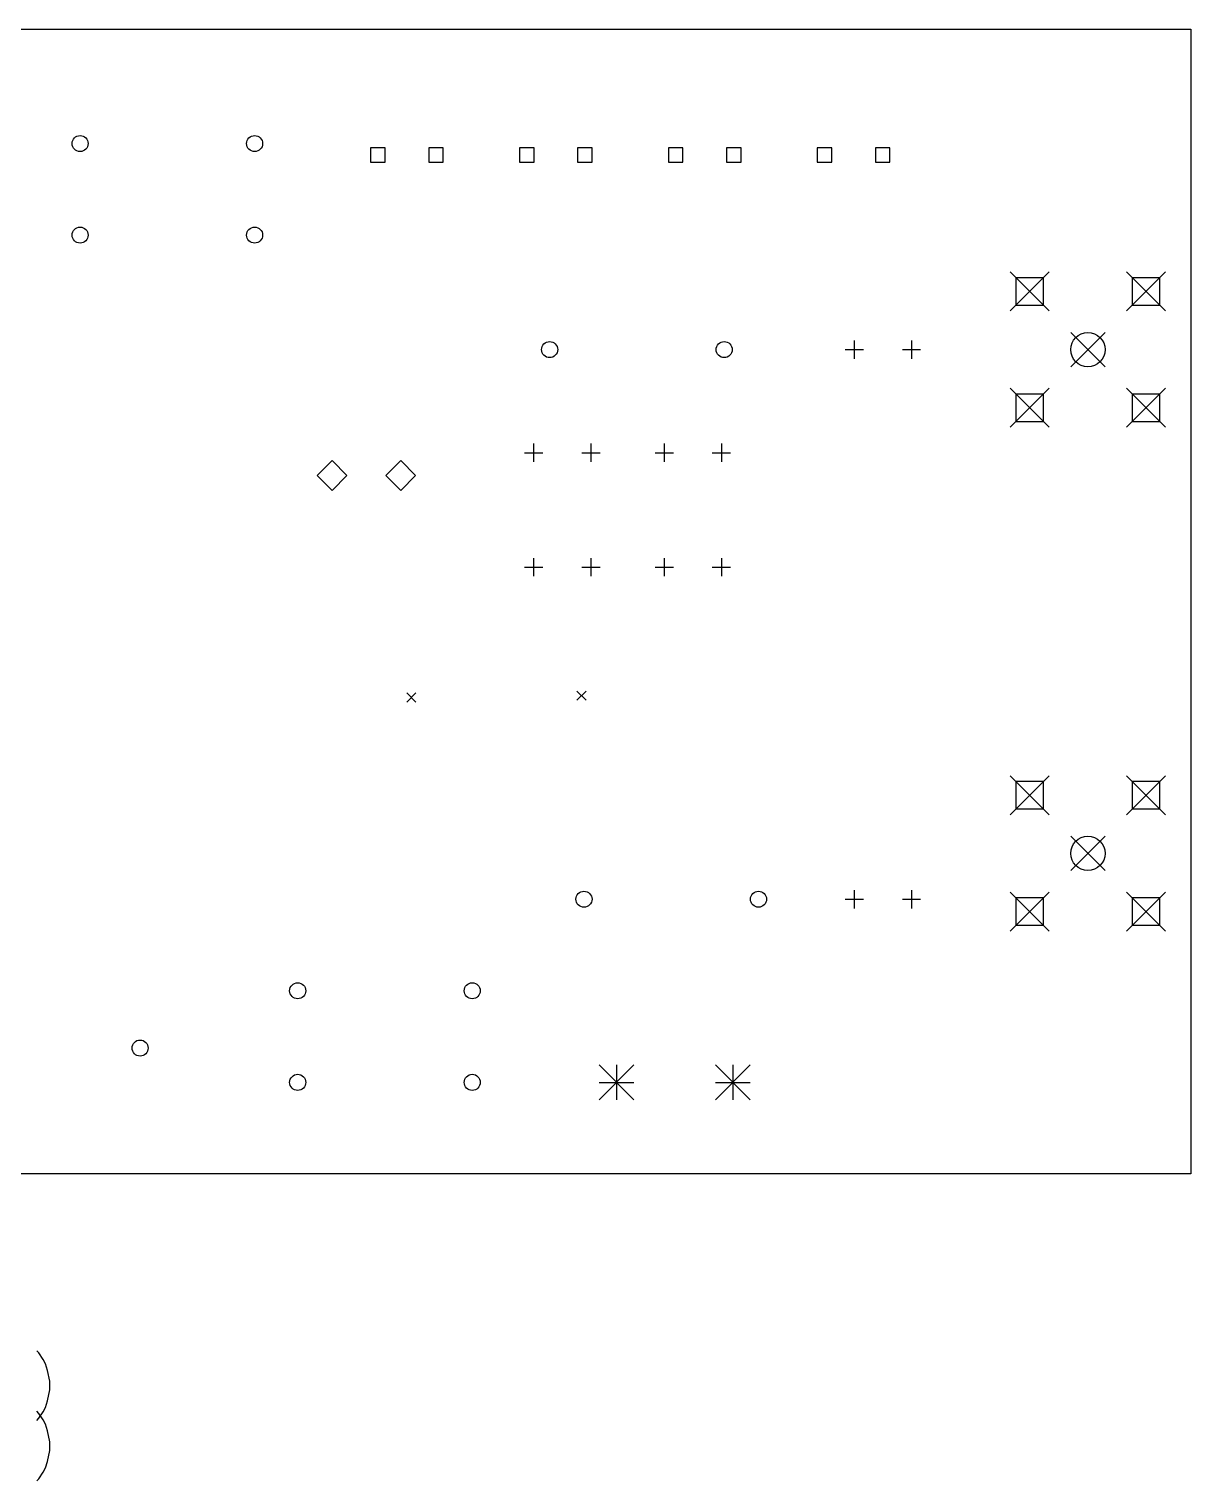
# Model space of a CAD drawing. Extents: x 3.08 to 7.09, y -4.99 to -1.97.
# Drawn here: x 5.089 to 7.087, y -4.465 to -1.969 of the extents above; entities that cross this region are included whole.
import ezdxf

# ---------------------------------------------------------------- set-up
doc = ezdxf.new("R2010")
doc.units = 0
doc.header["$MEASUREMENT"] = 0
doc.layers.add('BLACK', color=7, linetype='CONTINUOUS')

msp = doc.modelspace()

# ---------------------------------------------------------------- linework, layer by layer
at = {"layer": 'BLACK', "linetype": 'CONTINUOUS'}
for p, q in [((3.1496, -1.9685), (7.0866, -1.9685)), ((7.0866, -1.9685), (7.0866, -3.937)), ((5.7015, -2.1725), (5.6764, -2.1725)), ((5.6764, -2.1725), (5.6764, -2.1976)), ((5.7015, -2.1976), (5.7015, -2.1725)), ((5.8015, -2.1725), (5.7764, -2.1725)), ((5.7764, -2.1725), (5.7764, -2.1976)), ((5.8015, -2.1976), (5.8015, -2.1725)), ((5.9574, -2.1725), (5.9324, -2.1725)), ((5.9324, -2.1725), (5.9324, -2.1976)), ((5.9574, -2.1976), (5.9574, -2.1725)), ((6.0574, -2.1725), (6.0324, -2.1725)), ((6.0324, -2.1725), (6.0324, -2.1976)), ((6.0574, -2.1976), (6.0574, -2.1725)), ((6.2133, -2.1725), (6.1883, -2.1725)), ((6.1883, -2.1725), (6.1883, -2.1976)), ((6.2133, -2.1976), (6.2133, -2.1725)), ((6.3133, -2.1725), (6.2883, -2.1725)), ((6.2883, -2.1725), (6.2883, -2.1976)), ((6.3133, -2.1976), (6.3133, -2.1725)), ((6.4692, -2.1725), (6.4442, -2.1725)), ((6.4442, -2.1725), (6.4442, -2.1976)), ((6.4692, -2.1976), (6.4692, -2.1725)), ((6.5692, -2.1725), (6.5442, -2.1725)), ((6.5442, -2.1725), (6.5442, -2.1976)), ((6.5692, -2.1976), (6.5692, -2.1725)), ((5.6764, -2.1976), (5.7015, -2.1976)), ((5.7764, -2.1976), (5.8015, -2.1976)), ((5.9324, -2.1976), (5.9574, -2.1976)), ((6.0324, -2.1976), (6.0574, -2.1976)), ((6.1883, -2.1976), (6.2133, -2.1976)), ((6.2883, -2.1976), (6.3133, -2.1976)), ((6.4442, -2.1976), (6.4692, -2.1976)), ((6.5442, -2.1976), (6.5692, -2.1976)), ((6.776, -2.3862), (6.8429, -2.4531)), ((6.8429, -2.3862), (6.776, -2.4531)), ((6.8331, -2.396), (6.7858, -2.396)), ((6.7858, -2.396), (6.7858, -2.4433)), ((6.8331, -2.4433), (6.8331, -2.396)), ((6.976, -2.3862), (7.0429, -2.4531)), ((7.0429, -2.3862), (6.976, -2.4531)), ((7.0331, -2.396), (6.9858, -2.396)), ((6.9858, -2.396), (6.9858, -2.4433)), ((7.0331, -2.4433), (7.0331, -2.396)), ((6.7858, -2.4433), (6.8331, -2.4433)), ((6.9858, -2.4433), (7.0331, -2.4433)), ((6.8799, -2.4902), (6.939, -2.5492)), ((6.939, -2.4902), (6.8799, -2.5492)), ((6.4921, -2.5197), (6.5236, -2.5197)), ((6.5079, -2.5039), (6.5079, -2.5354)), ((6.5906, -2.5197), (6.622, -2.5197)), ((6.6063, -2.5039), (6.6063, -2.5354)), ((6.776, -2.5862), (6.8429, -2.6531)), ((6.8429, -2.5862), (6.776, -2.6531)), ((6.8331, -2.596), (6.7858, -2.596)), ((6.7858, -2.596), (6.7858, -2.6433)), ((6.8331, -2.6433), (6.8331, -2.596)), ((6.976, -2.5862), (7.0429, -2.6531)), ((7.0429, -2.5862), (6.976, -2.6531)), ((7.0331, -2.596), (6.9858, -2.596)), ((6.9858, -2.596), (6.9858, -2.6433)), ((7.0331, -2.6433), (7.0331, -2.596)), ((6.7858, -2.6433), (6.8331, -2.6433)), ((6.9858, -2.6433), (7.0331, -2.6433)), ((5.9567, -2.6811), (5.9567, -2.7126)), ((6.0551, -2.6811), (6.0551, -2.7126)), ((6.1811, -2.6811), (6.1811, -2.7126)), ((6.2795, -2.6811), (6.2795, -2.7126)), ((5.6102, -2.7106), (5.5846, -2.7362)), ((5.6358, -2.7362), (5.6102, -2.7106)), ((5.7283, -2.7106), (5.7028, -2.7362)), ((5.7539, -2.7362), (5.7283, -2.7106)), ((5.9409, -2.6969), (5.9724, -2.6969)), ((6.0394, -2.6969), (6.0709, -2.6969)), ((6.1654, -2.6969), (6.1969, -2.6969)), ((6.2638, -2.6969), (6.2953, -2.6969)), ((5.5846, -2.7362), (5.6102, -2.7618)), ((5.6102, -2.7618), (5.6358, -2.7362)), ((5.7028, -2.7362), (5.7283, -2.7618)), ((5.7283, -2.7618), (5.7539, -2.7362)), ((5.9409, -2.8937), (5.9724, -2.8937)), ((5.9567, -2.878), (5.9567, -2.9094)), ((6.0394, -2.8937), (6.0709, -2.8937)), ((6.0551, -2.878), (6.0551, -2.9094)), ((6.1654, -2.8937), (6.1969, -2.8937)), ((6.1811, -2.878), (6.1811, -2.9094)), ((6.2638, -2.8937), (6.2953, -2.8937)), ((6.2795, -2.878), (6.2795, -2.9094)), ((5.7386, -3.1098), (5.7543, -3.1256)), ((5.7543, -3.1098), (5.7386, -3.1256)), ((6.0311, -3.1067), (6.0469, -3.1224)), ((6.0469, -3.1067), (6.0311, -3.1224)), ((6.776, -3.2524), (6.8429, -3.3193)), ((6.8429, -3.2524), (6.776, -3.3193)), ((6.8331, -3.2622), (6.7858, -3.2622)), ((6.7858, -3.2622), (6.7858, -3.3095)), ((6.8331, -3.3095), (6.8331, -3.2622)), ((6.976, -3.2524), (7.0429, -3.3193)), ((7.0429, -3.2524), (6.976, -3.3193)), ((7.0331, -3.2622), (6.9858, -3.2622)), ((6.9858, -3.2622), (6.9858, -3.3095)), ((7.0331, -3.3095), (7.0331, -3.2622)), ((6.7858, -3.3095), (6.8331, -3.3095)), ((6.9858, -3.3095), (7.0331, -3.3095)), ((6.8799, -3.3563), (6.939, -3.4154)), ((6.939, -3.3563), (6.8799, -3.4154)), ((6.4921, -3.4646), (6.5236, -3.4646)), ((6.5079, -3.4488), (6.5079, -3.4803)), ((6.5906, -3.4646), (6.622, -3.4646)), ((6.6063, -3.4488), (6.6063, -3.4803)), ((6.776, -3.4524), (6.8429, -3.5193)), ((6.8429, -3.4524), (6.776, -3.5193)), ((6.8331, -3.4622), (6.7858, -3.4622)), ((6.7858, -3.4622), (6.7858, -3.5095)), ((6.8331, -3.5095), (6.8331, -3.4622)), ((6.976, -3.4524), (7.0429, -3.5193)), ((7.0429, -3.4524), (6.976, -3.5193)), ((7.0331, -3.4622), (6.9858, -3.4622)), ((6.9858, -3.4622), (6.9858, -3.5095)), ((7.0331, -3.5095), (7.0331, -3.4622)), ((6.7858, -3.5095), (6.8331, -3.5095)), ((6.9858, -3.5095), (7.0331, -3.5095)), ((6.0693, -3.7496), (6.1291, -3.8094)), ((6.1291, -3.7496), (6.0693, -3.8094)), ((6.0992, -3.7496), (6.0992, -3.8094)), ((6.2693, -3.7496), (6.3291, -3.8094)), ((6.3291, -3.7496), (6.2693, -3.8094)), ((6.2992, -3.7496), (6.2992, -3.8094)), ((6.0693, -3.7795), (6.1291, -3.7795)), ((6.2693, -3.7795), (6.3291, -3.7795)), ((7.0866, -3.937), (3.1496, -3.937)), ((5.1063, -4.2447), (5.1026, -4.2409)), ((5.1138, -4.2559), (5.1063, -4.2447)), ((5.1176, -4.2634), (5.1138, -4.2559)), ((5.1213, -4.2747), (5.1176, -4.2634)), ((5.1251, -4.2934), (5.1213, -4.2747)), ((5.1251, -4.3084), (5.1251, -4.2934)), ((5.1213, -4.3271), (5.1251, -4.3084)), ((5.1138, -4.3459), (5.1176, -4.3384)), ((5.1176, -4.3384), (5.1213, -4.3271)), ((5.1063, -4.3486), (5.1026, -4.3448)), ((5.1026, -4.3609), (5.1063, -4.3571)), ((5.1063, -4.3571), (5.1138, -4.3459)), ((5.1138, -4.3598), (5.1063, -4.3486)), ((5.1176, -4.3673), (5.1138, -4.3598)), ((5.1213, -4.3786), (5.1176, -4.3673)), ((5.1251, -4.3973), (5.1213, -4.3786)), ((5.1213, -4.4311), (5.1251, -4.4123)), ((5.1251, -4.4123), (5.1251, -4.3973)), ((5.1138, -4.4498), (5.1176, -4.4423)), ((5.1176, -4.4423), (5.1213, -4.4311)), ((5.1026, -4.4648), (5.1063, -4.4611)), ((5.1063, -4.4611), (5.1138, -4.4498))]:
    msp.add_line(p, q, dxfattribs=at)
at = {"layer": 'BLACK'}
for centre, radius in [((5.1772, -2.1654), 0.0138), ((5.4772, -2.1654), 0.0138), ((5.1772, -2.3228), 0.0138), ((5.4772, -2.3228), 0.0138), ((6.9094, -2.5197), 0.0295), ((5.9843, -2.5197), 0.0138), ((6.2843, -2.5197), 0.0138), ((6.9094, -3.3858), 0.0295), ((6.0433, -3.4646), 0.0138), ((6.3433, -3.4646), 0.0138), ((5.5512, -3.622), 0.0138), ((5.8512, -3.622), 0.0138), ((5.2803, -3.7205), 0.0138), ((5.5512, -3.7795), 0.0138), ((5.8512, -3.7795), 0.0138)]:
    msp.add_circle(centre, radius, dxfattribs=at)

doc.saveas('drawing.dxf')
